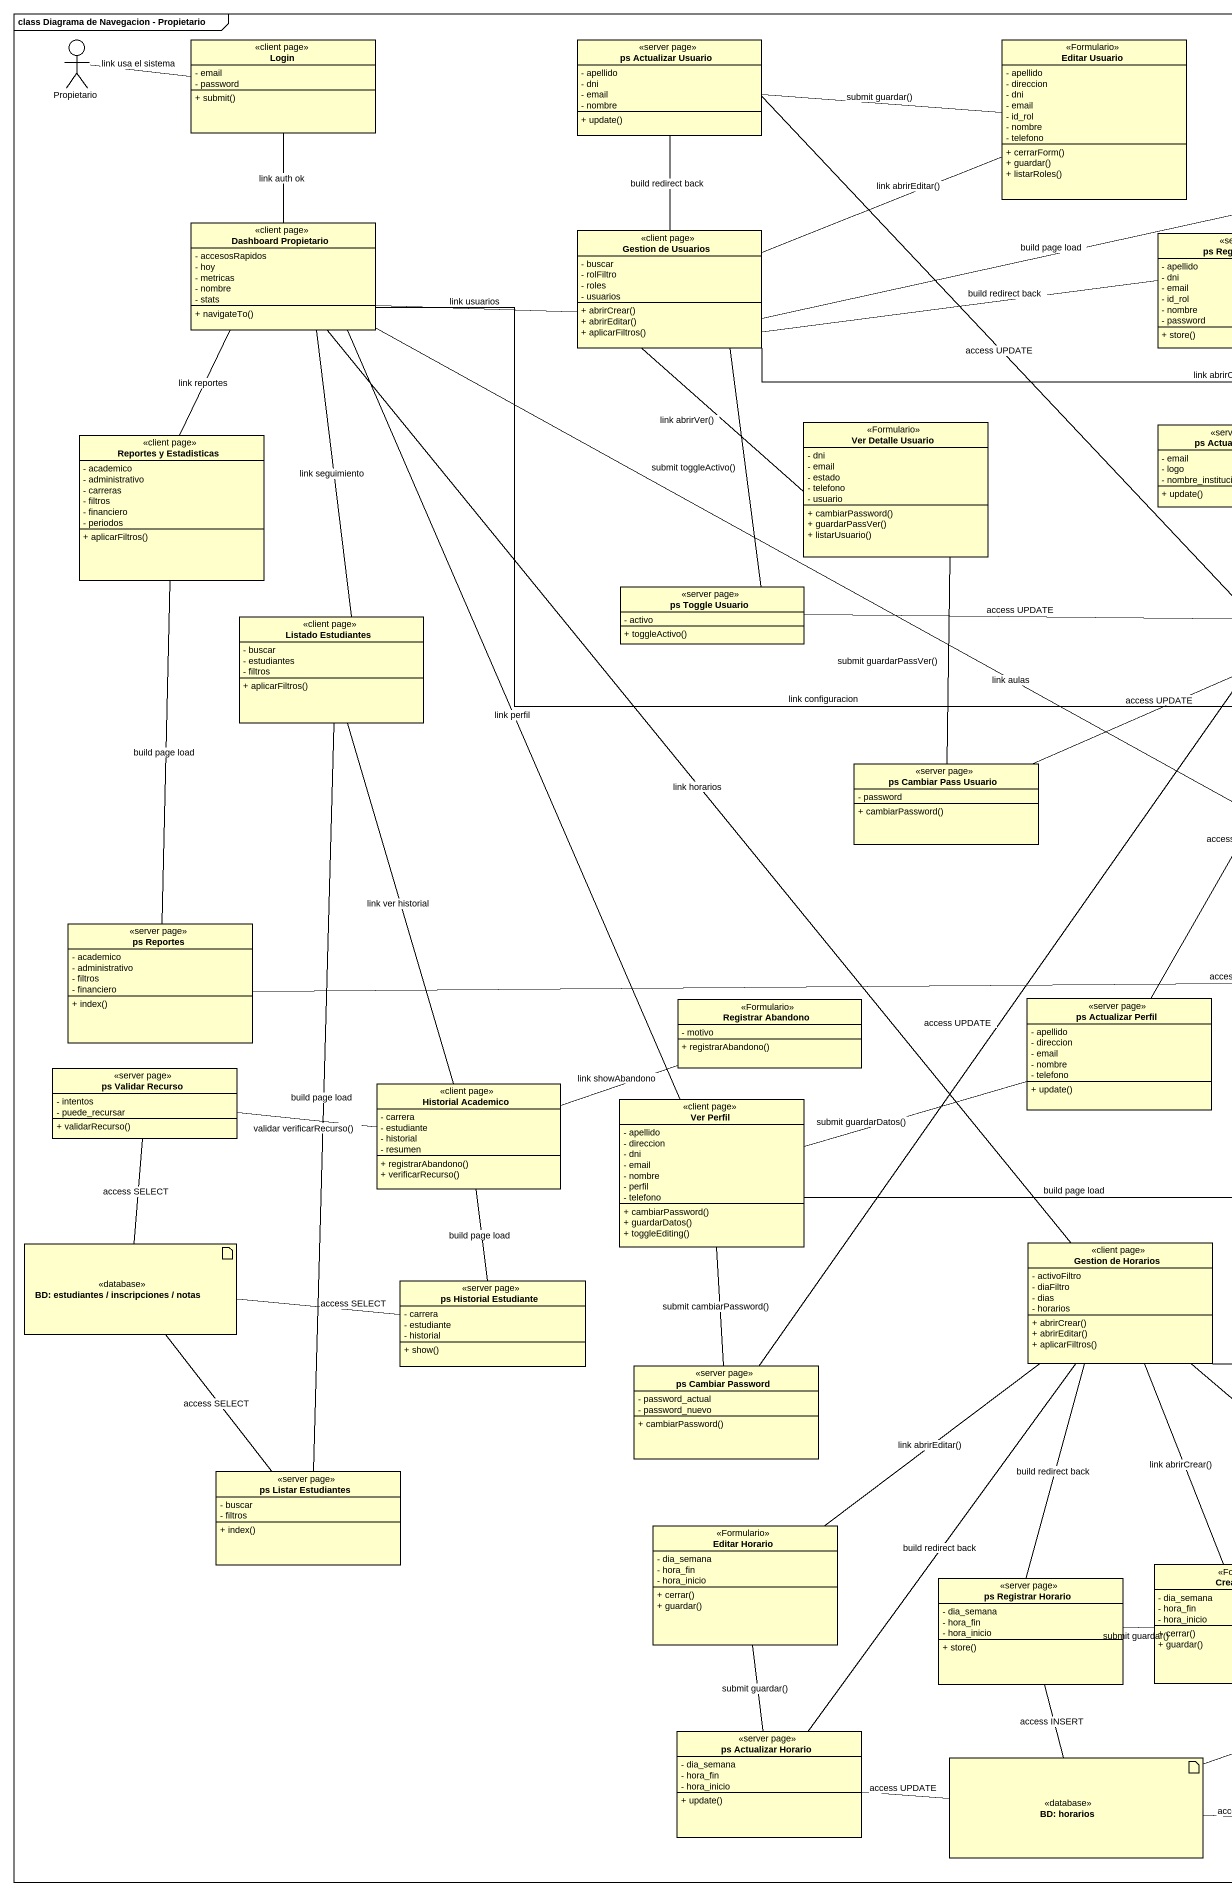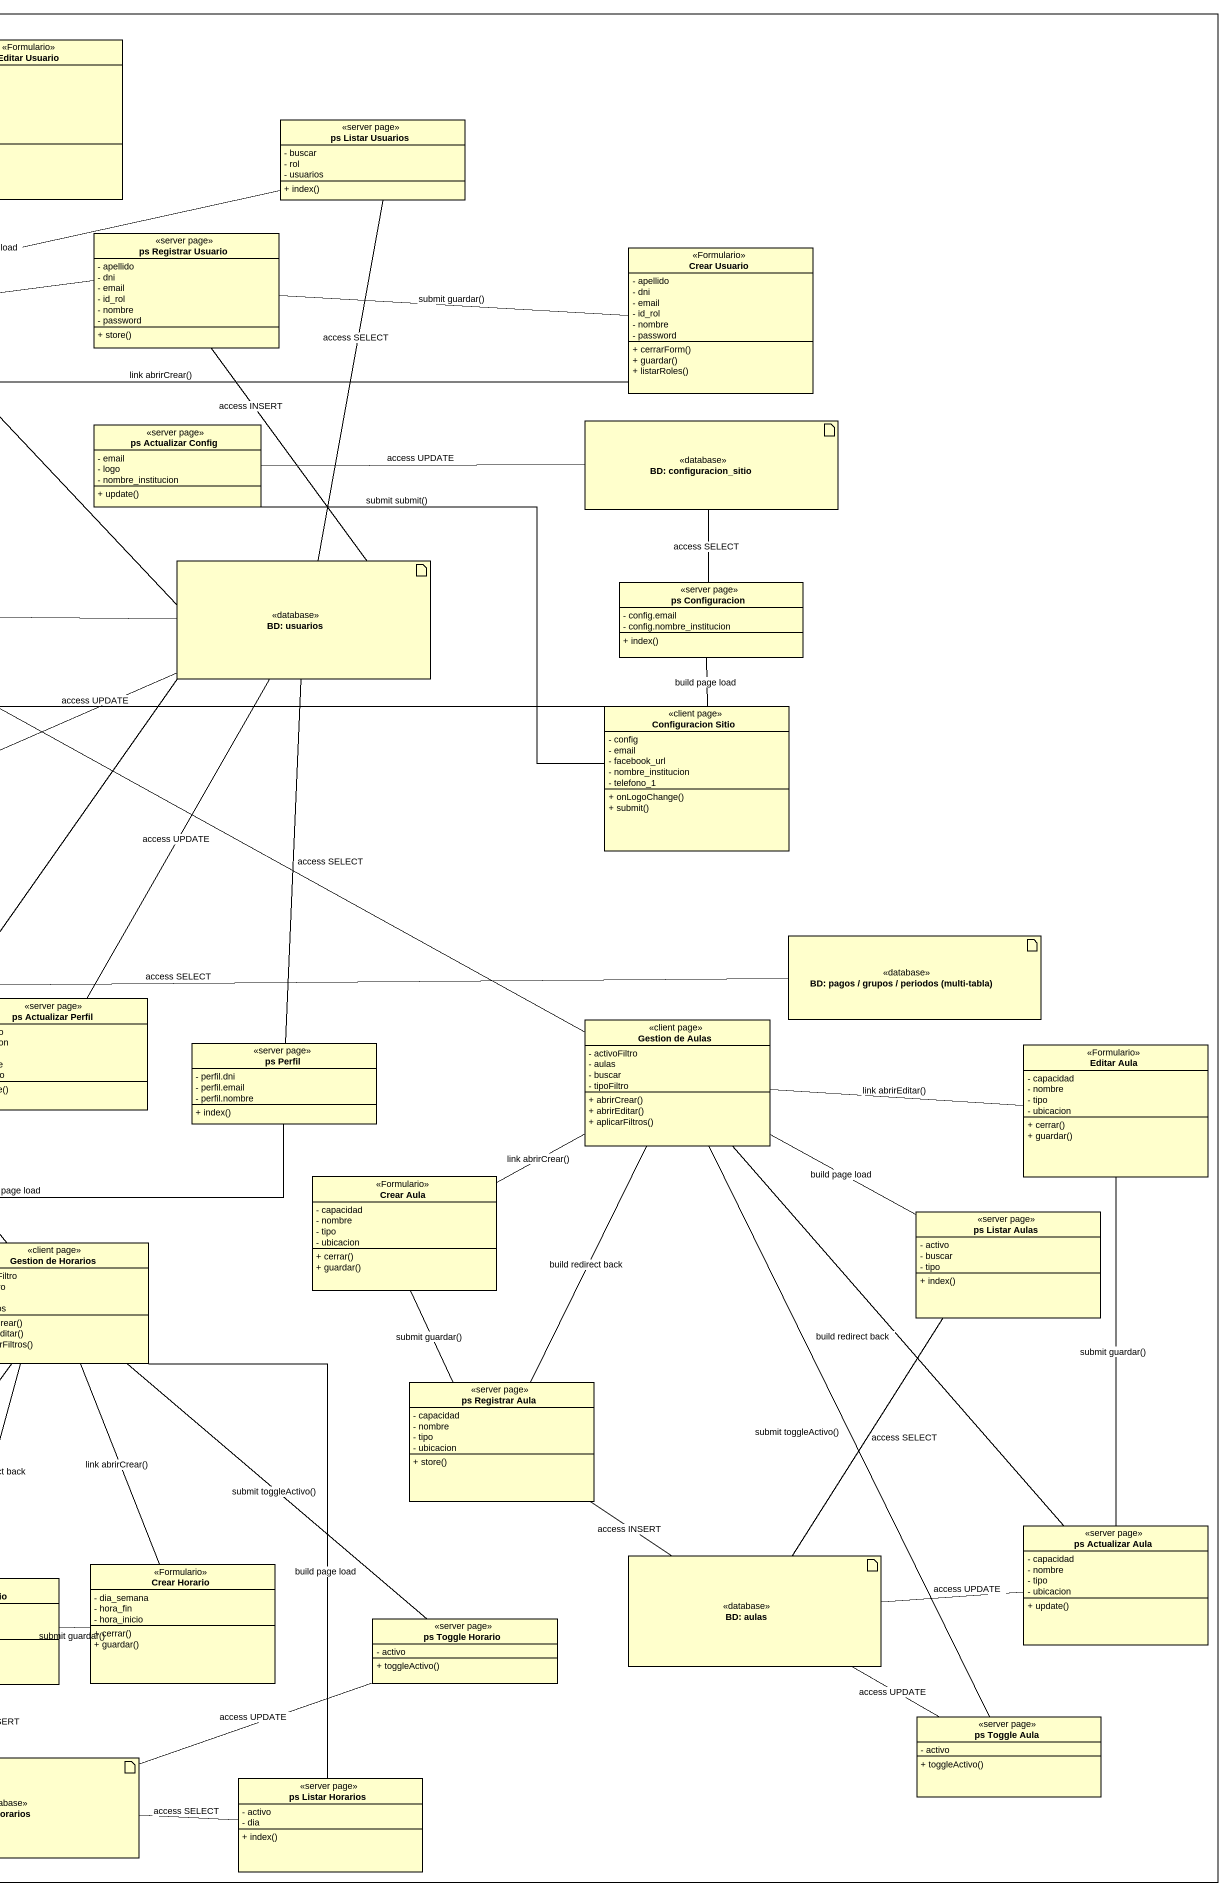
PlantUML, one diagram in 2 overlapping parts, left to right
@startuml
mainframe class Diagrama de Navegacion - Propietario
allowmixing
hide circle
hide empty members
skinparam classAttributeIconSize 0
actor Propietario
class Login <<client page>> {
  - email
  - password
  + submit()
}
class "ps Actualizar Usuario" as ps_Actualizar_Usuario <<server page>> {
  - apellido
  - dni
  - email
  - nombre
  + update()
}
class "Editar Usuario" as Editar_Usuario <<Formulario>> {
  - apellido
  - direccion
  - dni
  - email
  - id_rol
  - nombre
  - telefono
  + cerrarForm()
  + guardar()
  + listarRoles()
}
class "ps Listar Usuarios" as ps_Listar_Usuarios <<server page>> {
  - buscar
  - rol
  - usuarios
  + index()
}
class "Dashboard Propietario" as Dashboard_Propietario <<client page>> {
  - accesosRapidos
  - hoy
  - metricas
  - nombre
  - stats
  + navigateTo()
}
class "Gestion de Usuarios" as Gestion_de_Usuarios <<client page>> {
  - buscar
  - rolFiltro
  - roles
  - usuarios
  + abrirCrear()
  + abrirEditar()
  + aplicarFiltros()
}
class "ps Registrar Usuario" as ps_Registrar_Usuario <<server page>> {
  - apellido
  - dni
  - email
  - id_rol
  - nombre
  - password
  + store()
}
class "Crear Usuario" as Crear_Usuario <<Formulario>> {
  - apellido
  - dni
  - email
  - id_rol
  - nombre
  - password
  + cerrarForm()
  + guardar()
  + listarRoles()
}
class "Reportes y Estadisticas" as Reportes_y_Estadisticas <<client page>> {
  - academico
  - administrativo
  - carreras
  - filtros
  - financiero
  - periodos
  + aplicarFiltros()
}
class "Ver Detalle Usuario" as Ver_Detalle_Usuario <<Formulario>> {
  - dni
  - email
  - estado
  - telefono
  - usuario
  + cambiarPassword()
  + guardarPassVer()
  + listarUsuario()
}
class "ps Actualizar Config" as ps_Actualizar_Config <<server page>> {
  - email
  - logo
  - nombre_institucion
  + update()
}
artifact "BD: configuracion_sitio" as BD_configuracion_sitio <<database>>
artifact "BD: usuarios" as BD_usuarios <<database>>
class "ps Toggle Usuario" as ps_Toggle_Usuario <<server page>> {
  - activo
  + toggleActivo()
}
class "ps Configuracion" as ps_Configuracion <<server page>> {
  - config.email
  - config.nombre_institucion
  + index()
}
class "Listado Estudiantes" as Listado_Estudiantes <<client page>> {
  - buscar
  - estudiantes
  - filtros
  + aplicarFiltros()
}
class "Configuracion Sitio" as Configuracion_Sitio <<client page>> {
  - config
  - email
  - facebook_url
  - nombre_institucion
  - telefono_1
  + onLogoChange()
  + submit()
}
class "ps Cambiar Pass Usuario" as ps_Cambiar_Pass_Usuario <<server page>> {
  - password
  + cambiarPassword()
}
class "ps Reportes" as ps_Reportes <<server page>> {
  - academico
  - administrativo
  - filtros
  - financiero
  + index()
}
artifact "BD: pagos / grupos / periodos (multi-tabla)" as BD_pagos_grupos_periodos <<database>>
class "Registrar Abandono" as Registrar_Abandono <<Formulario>> {
  - motivo
  + registrarAbandono()
}
class "ps Actualizar Perfil" as ps_Actualizar_Perfil <<server page>> {
  - apellido
  - direccion
  - email
  - nombre
  - telefono
  + update()
}
class "Gestion de Aulas" as Gestion_de_Aulas <<client page>> {
  - activoFiltro
  - aulas
  - buscar
  - tipoFiltro
  + abrirCrear()
  + abrirEditar()
  + aplicarFiltros()
}
class "ps Validar Recurso" as ps_Validar_Recurso <<server page>> {
  - intentos
  - puede_recursar
  + validarRecurso()
}
class "ps Perfil" as ps_Perfil <<server page>> {
  - perfil.dni
  - perfil.email
  - perfil.nombre
  + index()
}
class "Editar Aula" as Editar_Aula <<Formulario>> {
  - capacidad
  - nombre
  - tipo
  - ubicacion
  + cerrar()
  + guardar()
}
class "Historial Academico" as Historial_Academico <<client page>> {
  - carrera
  - estudiante
  - historial
  - resumen
  + registrarAbandono()
  + verificarRecurso()
}
class "Ver Perfil" as Ver_Perfil <<client page>> {
  - apellido
  - direccion
  - dni
  - email
  - nombre
  - perfil
  - telefono
  + cambiarPassword()
  + guardarDatos()
  + toggleEditing()
}
class "Crear Aula" as Crear_Aula <<Formulario>> {
  - capacidad
  - nombre
  - tipo
  - ubicacion
  + cerrar()
  + guardar()
}
class "ps Listar Aulas" as ps_Listar_Aulas <<server page>> {
  - activo
  - buscar
  - tipo
  + index()
}
artifact "BD: estudiantes / inscripciones / notas" as BD_estudiantes <<database>>
class "Gestion de Horarios" as Gestion_de_Horarios <<client page>> {
  - activoFiltro
  - diaFiltro
  - dias
  - horarios
  + abrirCrear()
  + abrirEditar()
  + aplicarFiltros()
}
class "ps Historial Estudiante" as ps_Historial_Estudiante <<server page>> {
  - carrera
  - estudiante
  - historial
  + show()
}
class "ps Cambiar Password" as ps_Cambiar_Password <<server page>> {
  - password_actual
  - password_nuevo
  + cambiarPassword()
}
class "ps Registrar Aula" as ps_Registrar_Aula <<server page>> {
  - capacidad
  - nombre
  - tipo
  - ubicacion
  + store()
}
class "ps Listar Estudiantes" as ps_Listar_Estudiantes <<server page>> {
  - buscar
  - filtros
  + index()
}
class "Editar Horario" as Editar_Horario <<Formulario>> {
  - dia_semana
  - hora_fin
  - hora_inicio
  + cerrar()
  + guardar()
}
class "ps Actualizar Aula" as ps_Actualizar_Aula <<server page>> {
  - capacidad
  - nombre
  - tipo
  - ubicacion
  + update()
}
class "ps Registrar Horario" as ps_Registrar_Horario <<server page>> {
  - dia_semana
  - hora_fin
  - hora_inicio
  + store()
}
class "Crear Horario" as Crear_Horario <<Formulario>> {
  - dia_semana
  - hora_fin
  - hora_inicio
  + cerrar()
  + guardar()
}
artifact "BD: aulas" as BD_aulas <<database>>
class "ps Toggle Horario" as ps_Toggle_Horario <<server page>> {
  - activo
  + toggleActivo()
}
class "ps Actualizar Horario" as ps_Actualizar_Horario <<server page>> {
  - dia_semana
  - hora_fin
  - hora_inicio
  + update()
}
class "ps Toggle Aula" as ps_Toggle_Aula <<server page>> {
  - activo
  + toggleActivo()
}
artifact "BD: horarios" as BD_horarios <<database>>
class "ps Listar Horarios" as ps_Listar_Horarios <<server page>> {
  - activo
  - dia
  + index()
}
Propietario -right- Login : link usa el sistema
Login -- Dashboard_Propietario : link auth ok
ps_Actualizar_Usuario -- Gestion_de_Usuarios : build redirect back
ps_Actualizar_Usuario -- BD_usuarios : access UPDATE
Editar_Usuario -left- ps_Actualizar_Usuario : submit guardar()
ps_Listar_Usuarios -- BD_usuarios : access SELECT
Dashboard_Propietario -right- Gestion_de_Usuarios : link usuarios
Dashboard_Propietario -- Reportes_y_Estadisticas : link reportes
Dashboard_Propietario -- Listado_Estudiantes : link seguimiento
Dashboard_Propietario -right- Configuracion_Sitio : link configuracion
Dashboard_Propietario -right- Gestion_de_Aulas : link aulas
Dashboard_Propietario -- Ver_Perfil : link perfil
Dashboard_Propietario -- Gestion_de_Horarios : link horarios
Gestion_de_Usuarios -right- Editar_Usuario : link abrirEditar()
Gestion_de_Usuarios -right- ps_Listar_Usuarios : build page load
Gestion_de_Usuarios -right- Crear_Usuario : link abrirCrear()
Gestion_de_Usuarios -- Ver_Detalle_Usuario : link abrirVer()
Gestion_de_Usuarios -- ps_Toggle_Usuario : submit toggleActivo()
ps_Registrar_Usuario -left- Gestion_de_Usuarios : build redirect back
ps_Registrar_Usuario -- BD_usuarios : access INSERT
Crear_Usuario -left- ps_Registrar_Usuario : submit guardar()
Reportes_y_Estadisticas -- ps_Reportes : build page load
Ver_Detalle_Usuario -- ps_Cambiar_Pass_Usuario : submit guardarPassVer()
ps_Actualizar_Config -right- BD_configuracion_sitio : access UPDATE
ps_Toggle_Usuario -right- BD_usuarios : access UPDATE
ps_Configuracion -up- BD_configuracion_sitio : access SELECT
Listado_Estudiantes -- Historial_Academico : link ver historial
Listado_Estudiantes -- ps_Listar_Estudiantes : build page load
Configuracion_Sitio -up- ps_Actualizar_Config : submit submit()
Configuracion_Sitio -up- ps_Configuracion : build page load
ps_Cambiar_Pass_Usuario -right- BD_usuarios : access UPDATE
ps_Reportes -right- BD_pagos_grupos_periodos : access SELECT
ps_Actualizar_Perfil -up- BD_usuarios : access UPDATE
Gestion_de_Aulas -right- Editar_Aula : link abrirEditar()
Gestion_de_Aulas -left- Crear_Aula : link abrirCrear()
Gestion_de_Aulas -right- ps_Listar_Aulas : build page load
Gestion_de_Aulas -- ps_Toggle_Aula : submit toggleActivo()
ps_Validar_Recurso -- BD_estudiantes : access SELECT
ps_Perfil -up- BD_usuarios : access SELECT
Editar_Aula -- ps_Actualizar_Aula : submit guardar()
Historial_Academico -right- Registrar_Abandono : link showAbandono
Historial_Academico -left- ps_Validar_Recurso : validar verificarRecurso()
Historial_Academico -- ps_Historial_Estudiante : build page load
Ver_Perfil -right- ps_Actualizar_Perfil : submit guardarDatos()
Ver_Perfil -right- ps_Perfil : build page load
Ver_Perfil -- ps_Cambiar_Password : submit cambiarPassword()
Crear_Aula -- ps_Registrar_Aula : submit guardar()
ps_Listar_Aulas -- BD_aulas : access SELECT
Gestion_de_Horarios -- Editar_Horario : link abrirEditar()
Gestion_de_Horarios -- Crear_Horario : link abrirCrear()
Gestion_de_Horarios -- ps_Toggle_Horario : submit toggleActivo()
Gestion_de_Horarios -- ps_Listar_Horarios : build page load
ps_Historial_Estudiante -left- BD_estudiantes : access SELECT
ps_Cambiar_Password -up- BD_usuarios : access UPDATE
ps_Registrar_Aula -up- Gestion_de_Aulas : build redirect back
ps_Registrar_Aula -- BD_aulas : access INSERT
ps_Listar_Estudiantes -up- BD_estudiantes : access SELECT
Editar_Horario -- ps_Actualizar_Horario : submit guardar()
ps_Actualizar_Aula -up- Gestion_de_Aulas : build redirect back
ps_Actualizar_Aula -left- BD_aulas : access UPDATE
ps_Registrar_Horario -up- Gestion_de_Horarios : build redirect back
ps_Registrar_Horario -- BD_horarios : access INSERT
Crear_Horario -left- ps_Registrar_Horario : submit guardar()
ps_Toggle_Horario -left- BD_horarios : access UPDATE
ps_Actualizar_Horario -up- Gestion_de_Horarios : build redirect back
ps_Actualizar_Horario -right- BD_horarios : access UPDATE
ps_Toggle_Aula -left- BD_aulas : access UPDATE
ps_Listar_Horarios -left- BD_horarios : access SELECT
@enduml
